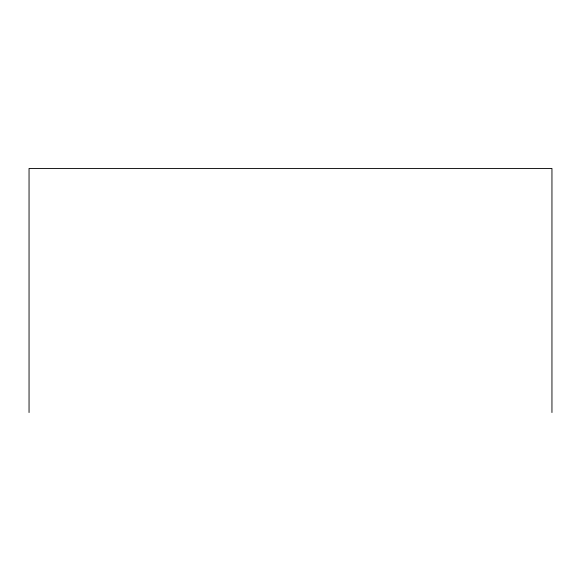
<?xml version="1.0" encoding="UTF-8"?>
<svg xmlns="http://www.w3.org/2000/svg" width="581" height="581" viewBox="0 0 581 581"><rect width="100%" height="100%" fill="white"/><g stroke="black" fill="none" stroke-linecap="round" stroke-linejoin="round"><path stroke-width="0.87" d="M551.95 412.532L551.95 168.468L29.05 168.468L29.05 412.532"/></g></svg>
